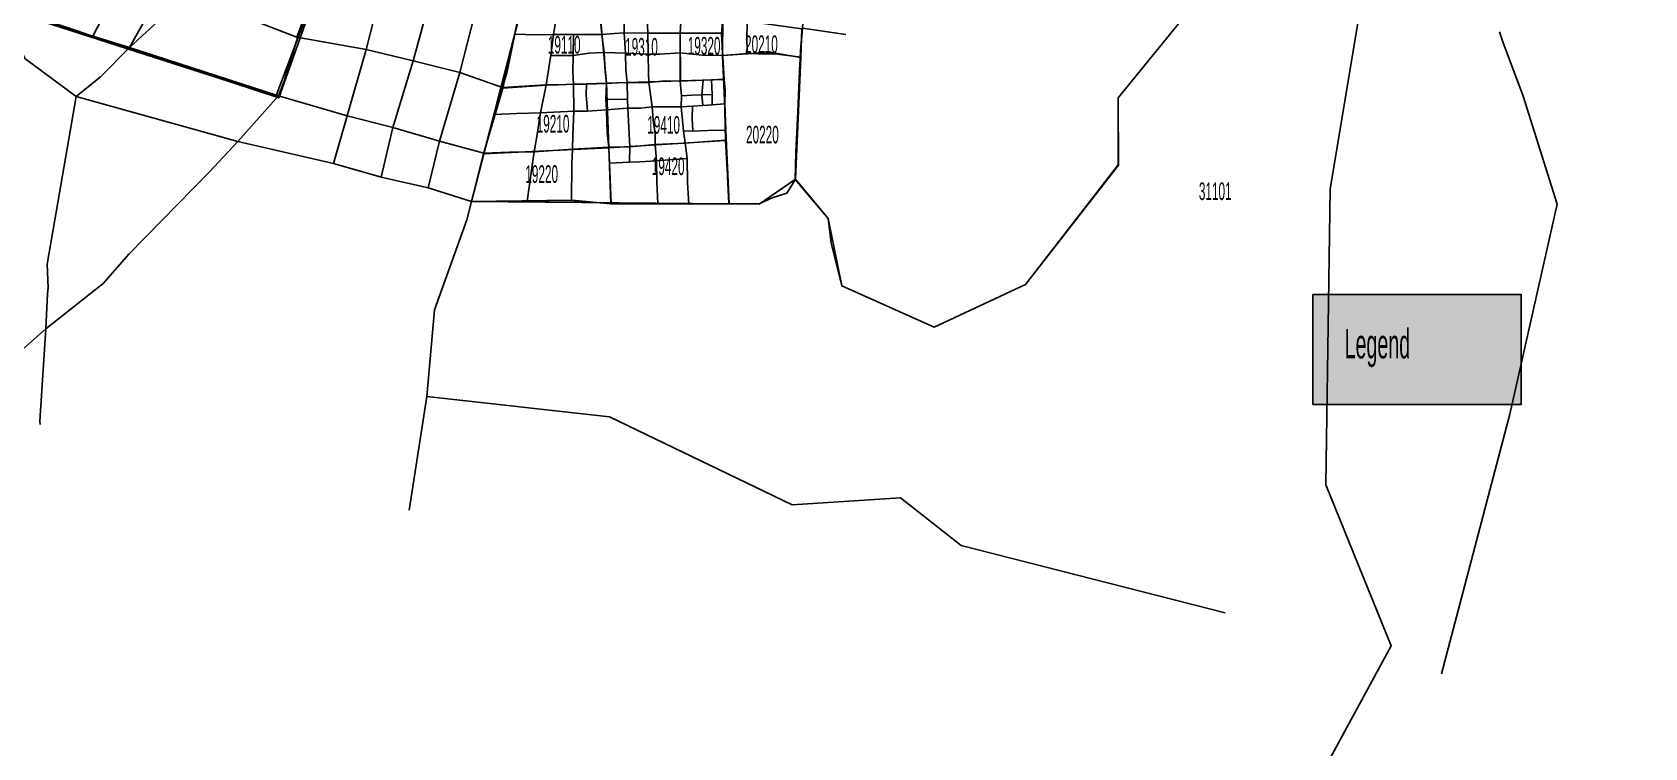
# Model space of a CAD drawing. Extents: x -55316 to 65086, y -54159 to 22922.
# Drawn here: x 1238 to 16847, y -22496 to -15570 of the extents above; entities that cross this region are included whole.
import ezdxf
from ezdxf.enums import TextEntityAlignment as Align

# ---------------------------------------------------------------- set-up
doc = ezdxf.new("R2010")
doc.units = 0
doc.header["$MEASUREMENT"] = 0
for name, color, linetype in [('LEGEND', 7, 'Continuous'), ('LINKS', 7, 'Continuous'), ('MARKINGS', 7, 'Continuous'), ('ZONES', 7, 'Continuous')]:
    doc.layers.add(name, color=color, linetype=linetype)

msp = doc.modelspace()

# ---------------------------------------------------------------- linework, layer by layer
at = {"layer": 'LEGEND', "color": 178, "linetype": 'Continuous'}
msp.add_lwpolyline([(13634.8, -18109), (13634.8, -19172.4), (15650.6, -19172.4), (15650.6, -18109)], close=True, dxfattribs=at)
at = {"layer": 'LEGEND', "color": 255}
msp.add_solid([(13634.8, -19172.4), (15650.6, -19172.4), (13634.8, -18109), (15650.6, -18109)], dxfattribs=at)
at = {"layer": 'LINKS', "color": 251, "linetype": 'Continuous'}
for points in [[(1663.3, -16190.5), (1165.4, -15823.5), (893.9, -15212.7), (690.3, -14771.6), (690.3, -14330.5), (792.1, -13957.3), (1284.7, -13369.6)], [(2178.3, -15718.4), (2541.7, -15068.3)], [(4020.2, -15029), (3798.2, -15616.3)], [(2178.3, -15718.4), (2771.9, -15169.4)], [(4620.2, -15153.5), (4469.4, -15736.9)], [(5088.2, -15255.5), (4925.4, -15845.2)], [(5556.2, -15267.5), (5378.1, -15960)], [(5976.2, -15285.5), (5910.2, -15590)], [(1346.8, -15447.6), (1823.3, -15607.9)], [(1823.3, -15607.9), (1949.4, -15364.9)], [(3798.2, -15616.3), (3278.4, -15417.9)], [(6330.2, -15315.5), (6283.6, -15592.6)], [(6751, -15592.1), (6735, -15430.5)], [(6969.3, -15574.2), (6969.3, -15338)], [(7188.2, -15357.5), (7195.7, -15577.5)], [(7524.2, -15375.5), (7510.5, -15579.5)], [(2178.3, -15718.4), (1823.3, -15607.9)], [(5835.5, -15949), (5910.2, -15590)], [(5910.2, -15590), (6115.2, -15596.2)], [(6283.6, -15592.6), (6115.2, -15596.2)], [(6283.6, -15592.6), (6257.3, -15796)], [(6283.6, -15592.6), (6477.2, -15590.6)], [(6477.2, -15590.6), (6474, -15794)], [(6751, -15592.1), (6477.2, -15590.6)], [(6751, -15592.1), (6874.5, -15581)], [(6751, -15592.1), (6773.5, -15764.6)], [(6969.3, -15574.2), (6874.5, -15581)], [(7195.7, -15577.5), (6969.3, -15574.2)], [(6982.4, -15771), (6969.3, -15574.2)], [(7199.3, -15783.7), (7195.7, -15577.5)], [(7510.5, -15579.5), (7195.7, -15577.5)], [(7914.2, -15578), (7510.5, -15579.5)], [(7510.5, -15579.5), (7510.5, -15769.7)], [(7918.1, -15499.3), (7914.2, -15578)], [(7921, -15793.7), (7914.2, -15578)], [(8159, -15458), (8154.3, -15659)], [(8678.7, -15809.7), (8673.3, -15754.6), (8694, -15531.7)], [(9114.2, -15591.5), (8694, -15531.7)], [(14879.7, -21780.9), (15539.6, -19265.4), (15998, -17235.5), (15670.6, -16187.8), (15474.1, -15664), (15439.4, -15566)], [(1899.1, -16002.2), (2178.3, -15718.4)], [(3621.9, -16184.1), (2178.3, -15718.4)], [(3798.2, -15616.3), (3810, -15614.2), (3677.2, -16042.2), (3621.9, -16184.1)], [(3798.2, -15616.3), (4469.4, -15736.9)], [(4469.4, -15736.9), (4285.7, -16379.9)], [(4469.4, -15736.9), (4925.4, -15845.2)], [(6773.5, -15764.6), (6629.3, -15773.3)], [(6773.5, -15764.6), (6784.7, -15951)], [(6773.5, -15764.6), (6982.4, -15771)], [(8162, -15776.9), (8154.3, -15659)], [(4925.4, -15845.2), (4728.6, -16491.4)], [(4925.4, -15845.2), (5378.1, -15960)], [(6211.4, -16078.1), (6244.2, -15872.1)], [(6257.3, -15796), (6244.2, -15872.1)], [(6257.3, -15796), (6474, -15794)], [(6474, -15794), (6469.5, -15950.4)], [(6474, -15794), (6629.3, -15773.3)], [(7199.3, -15783.7), (6982.4, -15771)], [(6982.4, -15771), (6982.5, -15932.1)], [(7199.3, -15783.7), (7311.9, -15780.8)], [(7207.4, -16055), (7203.1, -15961.6), (7199.3, -15783.7)], [(7510.5, -15769.7), (7311.9, -15780.8)], [(7510.9, -16043.1), (7510.5, -15769.7)], [(7510.5, -15769.7), (7727.7, -15791.6)], [(7921, -15793.7), (7727.7, -15791.6)], [(7921, -15793.7), (8162, -15776.9)], [(7935.9, -16024.2), (7921, -15793.7)], [(8162, -15776.9), (8262.3, -15779.2)], [(8678.7, -15809.7), (8427.9, -15777.9), (8262.3, -15779.2)], [(8668, -15867.6), (8649.5, -16341.1)], [(8668, -15867.6), (8678.7, -15809.7)], [(1663.3, -16190.5), (1899.1, -16002.2)], [(5378.1, -15960), (5181.3, -16625.9)], [(5789.6, -16105.9), (5378.1, -15960)], [(5789.6, -16105.9), (5835.5, -15949)], [(6476.5, -16071.3), (6327.6, -16077.7)], [(6476.5, -16071.3), (6469.5, -15950.4)], [(6480.7, -16334), (6476.5, -16071.3)], [(6476.5, -16071.3), (6601.9, -16072.9)], [(6601.9, -16072.9), (6599.1, -16175.1)], [(6796, -16064.6), (6601.9, -16072.9)], [(6796, -16064.6), (6784.7, -15951)], [(6796, -16064.6), (6789.5, -16218.8)], [(6796, -16064.6), (6907, -16059.6)], [(6995.6, -16056.5), (6907, -16059.6)], [(6995.6, -16056.5), (6982.5, -15932.1)], [(7207.4, -16055), (6995.6, -16056.5)], [(6995.6, -16056.5), (6999.5, -16220.9)], [(7207.4, -16055), (7364.1, -16041.5)], [(7207.4, -16055), (7238.8, -16292.3)], [(7510.9, -16043.1), (7364.1, -16041.5)], [(7732.4, -16034.2), (7510.9, -16043.1)], [(7510.9, -16043.1), (7523.6, -16186.4)], [(7732.4, -16034.2), (7720.6, -16174.5)], [(7812.5, -16029.7), (7732.4, -16034.2)], [(7935.9, -16024.2), (7812.5, -16029.7)], [(7812.5, -16029.7), (7819, -16171.3)], [(7935.9, -16024.2), (7944.1, -16135)], [(1663.3, -16190.5), (1383.4, -17813.7)], [(1663.3, -16190.5), (3228.6, -16628)], [(3228.6, -16628), (3621.9, -16184.1)], [(4285.7, -16379.9), (3621.9, -16184.1)], [(5789.6, -16105.9), (5745.1, -16265.7)], [(5789.6, -16105.9), (6211.4, -16078.1)], [(6211.4, -16078.1), (6159.1, -16351.7)], [(6211.4, -16078.1), (6327.6, -16077.7)], [(6612.1, -16333.2), (6599.1, -16175.1)], [(6796, -16322.6), (6789.5, -16218.8)], [(6789.5, -16218.8), (6999.5, -16220.9)], [(7002.1, -16305.8), (6999.5, -16220.9)], [(7520.9, -16293.5), (7523.6, -16186.4)], [(7523.6, -16186.4), (7625.1, -16180.5)], [(7720.6, -16174.5), (7625.1, -16180.5)], [(7720.6, -16174.5), (7819, -16171.3)], [(7730.1, -16279), (7720.6, -16174.5)], [(7819.2, -16273.4), (7819, -16171.3)], [(7942, -16263.3), (7944.1, -16135)], [(4153.4, -16841), (4285.7, -16379.9)], [(4285.7, -16379.9), (4728.6, -16491.4)], [(5713.5, -16364.7), (5683.6, -16468.2)], [(5713.5, -16364.7), (5745.1, -16265.7)], [(5713.5, -16364.7), (5929.4, -16356.5)], [(6159.1, -16351.7), (5929.4, -16356.5)], [(6159.1, -16351.7), (6125.6, -16558.7)], [(6480.7, -16334), (6159.1, -16351.7)], [(6480.7, -16334), (6469.5, -16568.2)], [(6480.7, -16334), (6612.1, -16333.2)], [(6796, -16322.6), (6612.1, -16333.2)], [(6796, -16322.6), (6912.3, -16310.1)], [(6796, -16322.6), (6802.8, -16544)], [(7002.1, -16305.8), (6912.3, -16310.1)], [(7002.1, -16305.8), (7129.9, -16304.2)], [(7002.1, -16305.8), (7021.8, -16679.7)], [(7238.8, -16292.3), (7129.9, -16304.2)], [(7238.8, -16292.3), (7247.2, -16418.2)], [(7238.8, -16292.3), (7514, -16293.5), (7520.9, -16293.5)], [(7628.9, -16285.7), (7520.9, -16293.5)], [(7520.9, -16293.5), (7543.3, -16524.3)], [(7628.9, -16285.7), (7626.3, -16405.5), (7631.1, -16527.1)], [(7730.1, -16279), (7628.9, -16285.7)], [(7819.2, -16273.4), (7730.1, -16279)], [(7942, -16263.3), (7819.2, -16273.4)], [(7952.9, -16517.7), (7942, -16263.3)], [(8649.5, -16341.1), (8631, -16728)], [(4614.2, -16971.3), (4728.6, -16491.4)], [(4728.6, -16491.4), (5181.3, -16625.9)], [(5683.6, -16468.2), (5610.2, -16742)], [(6819.1, -16683.6), (6802.8, -16544)], [(7268.2, -16552.6), (7247.2, -16418.2)], [(7631.1, -16527.1), (7543.3, -16524.3)], [(7543.3, -16524.3), (7559.7, -16642.3)], [(7631.1, -16527.1), (7776.3, -16520.7)], [(7952.9, -16517.7), (7776.3, -16520.7)], [(7952.9, -16517.7), (7950.2, -16616)], [(3228.6, -16628), (2952.9, -16921.1)], [(3228.6, -16628), (4153.4, -16841)], [(5070.7, -17075.4), (5181.3, -16625.9)], [(5610.2, -16742), (5181.3, -16625.9)], [(6097.7, -16726.3), (6125.6, -16558.7)], [(6467.3, -16701.4), (6469.5, -16568.2)], [(6819.1, -16683.6), (6467.3, -16701.4)], [(6819.1, -16683.6), (7021.8, -16679.7)], [(6819.1, -16683.6), (6826.8, -16837.2)], [(7021.8, -16679.7), (7018.4, -16827.6)], [(7021.8, -16679.7), (7267.7, -16655.5)], [(7268.2, -16552.6), (7267.7, -16655.5)], [(7559.7, -16642.3), (7267.7, -16655.5)], [(7267.7, -16655.5), (7280.8, -16815)], [(7950.2, -16616), (7559.7, -16642.3)], [(7559.7, -16642.3), (7576.1, -16793.3)], [(7950.2, -16616), (7959.8, -16705)], [(4153.4, -16841), (4614.2, -16971.3)], [(5491.2, -17209.2), (5610.2, -16742)], [(5610.2, -16742), (5859.2, -16731.3)], [(6097.7, -16726.3), (5859.2, -16731.3)], [(6028.4, -17206.6), (6097.7, -16726.3)], [(6097.7, -16726.3), (6467.3, -16701.4)], [(6459.6, -17197.3), (6461.4, -16846.6)], [(6467.3, -16701.4), (6461.4, -16846.6)], [(6826.8, -16837.2), (7018.4, -16827.6)], [(6841, -17227.1), (6826.8, -16837.2)], [(7018.4, -16827.6), (7117.5, -16823.1)], [(7280.8, -16815), (7117.5, -16823.1)], [(7576.1, -16793.3), (7280.8, -16815)], [(7280.8, -16815), (7282.9, -17017.4)], [(7576.1, -16793.3), (7581.9, -17028.3)], [(7980.8, -17226.8), (7968.8, -16963.4), (7959.8, -16705)], [(8631, -16728), (8623.2, -16998), (8543, -17128.4), (8401.7, -17173.1)], [(1923.3, -18002.4), (2176.2, -17715.8), (2952.9, -16921.1)], [(4614.2, -16971.3), (5070.7, -17075.4)], [(5491.2, -17209.2), (5070.7, -17075.4)], [(7292.4, -17231.8), (7282.9, -17017.4)], [(7594, -17234.8), (7581.9, -17028.3)], [(5491.2, -17209.2), (5445, -17386.5), (5133.3, -18257.9)], [(5491.2, -17209.2), (6028.4, -17206.6)], [(6028.4, -17206.6), (6459.6, -17197.3)], [(6459.6, -17197.3), (6538.4, -17208.1)], [(6841, -17227.1), (6538.4, -17208.1)], [(7172.1, -17229.8), (6841, -17227.1)], [(7172.1, -17229.8), (7292.4, -17231.8)], [(7292.4, -17231.8), (7594, -17234.8)], [(7980.8, -17226.8), (7594, -17234.8)], [(7980.8, -17226.8), (8118.3, -17231), (8280.6, -17226.8), (8401.7, -17173.1)], [(1383.4, -17813.7), (1391.3, -18044.7), (1386.2, -18102.5)], [(1368.7, -18442.1), (1923.3, -18002.4)], [(1368.7, -18442.1), (1386.2, -18102.5)], [(5133.3, -18257.9), (5057.6, -19096.2)], [(1368.7, -18442.1), (-207.7, -19831.6), (-693.9, -20208.6)], [(1368.7, -18442.1), (1311.4, -19334), (1316.1, -19366.2)], [(5057.6, -19096.2), (4886.7, -20194.8)], [(5057.6, -19096.2), (6825.5, -19292.6), (8593.5, -20143.8), (9641.2, -20078.4), (10230.5, -20536.7), (12784.3, -21191.5)]]:
    msp.add_lwpolyline(points, dxfattribs=at)
at = {"layer": 'MARKINGS', "color": 6, "linetype": 'Continuous'}
msp.add_lwpolyline([(8730.2, -15115.9), (8675.4, -15745.4), (8631.9, -16805.8), (8626.3, -16992.5), (8942.4, -17372.9), (9073.4, -18026.3), (9969.8, -18426.3), (10852.5, -18012.5), (11749, -16854), (11749, -16205.8), (12755.8, -14964.5)], dxfattribs=at)
at = {"layer": 'ZONES', "color": 1, "linetype": 'Continuous'}
for points in [[(28543.6, -15884), (23507.4, -14547.7), (23324.5, -11969.7), (24166.2, -11338.4), (26144.5, -11254.2), (24881.8, -10159.9), (22735.2, -10244), (21977.6, -7676.6), (20251.9, -7087.3), (20588.6, -8644.6), (19494.3, -9528.5), (18315.8, -7887), (16042, -7849.6), (16074.3, -8040.7), (13335.1, -10476.7), (13983.3, -11806.2), (14507.4, -11778.6), (15017.7, -12302.7), (15072.8, -13309.5), (14222.4, -14564.5), (13801.5, -17089.9), (13759.4, -19952), (14390.8, -21509.3), (13043.9, -23992.6)], [(4557.9, -13581.8), (3624, -16206.3), (1346.3, -15456.1)], [(13043.9, -23992.6), (14390.8, -21509.3), (13759.4, -19952), (13801.5, -17089.9), (14222.4, -14564.5)], [(12755.8, -14964.5), (11749, -16205.8), (11751.6, -16856.6), (10852.5, -18012.5), (9969.8, -18426.3), (9073.4, -18026.3), (8970.5, -17610.7), (8942.4, -17372.9), (8624.6, -16997), (8275.9, -17235.2), (7984.5, -17229.8), (5490.5, -17208.2), (5967.3, -15358.4)], [(8730.2, -15115.9), (8675.4, -15745.4), (8631.9, -16805.8), (8626.3, -16992.5), (8942.4, -17372.9), (9073.4, -18026.3), (9969.8, -18426.3), (10852.5, -18012.5), (11749, -16854), (11749, -16205.8), (12755.8, -14964.5)]]:
    msp.add_lwpolyline(points, dxfattribs=at)
for points in [[(4036.1, -15027), (2146.3, -13918.7), (1336.4, -15467.5), (3595.6, -16192.1)], [(6796, -16063.3), (6728.6, -15328.2), (5975.5, -15285.8), (5792.5, -16112.6), (6214, -16083)], [(7513.2, -16039.6), (7510.9, -15576.2), (7524.2, -15374.4), (6728.6, -15328.2), (6796, -16063.3)], [(7935.2, -16027.4), (7910, -15584.1), (7921.4, -15430.3), (7524.2, -15374.4), (7510.9, -15576.2), (7513.2, -16039.6)], [(8688, -15536.7), (7921.4, -15430.3), (7920.1, -15795.4), (8160.7, -15777.6), (8357.9, -15759.9), (8679.3, -15813.1)], [(7984.5, -17229.8), (8275.9, -17235.2), (8626.3, -16992.5), (8679.3, -15813.1), (8357.9, -15759.9), (8160.7, -15777.6), (7920.1, -15795.4), (7950.8, -16521.9)], [(6819.4, -16688.9), (6795.7, -16318.1), (6796, -16063.3), (6214, -16083), (5792.5, -16112.6), (5606.6, -16746)], [(7949, -16616.5), (7935.2, -16027.4), (6796, -16063.3), (6819.4, -16688.9)], [(6840.1, -17229.8), (6819.4, -16688.9), (5606.6, -16746), (5490.5, -17208.2), (6461.1, -17195.9)], [(7984.5, -17229.8), (7949, -16616.5), (6819.4, -16688.9), (6840.1, -17229.8)]]:
    msp.add_lwpolyline(points, close=True, dxfattribs=at)

# ---------------------------------------------------------------- texts
at = {"layer": 'LEGEND', "color": 178, "width": 0.5}
msp.add_text('Legend', height=284.2, dxfattribs=at).set_placement((13941.8, -18585.2), align=Align.MIDDLE_LEFT)
at = {"layer": 'ZONES', "color": 178, "width": 0.5}
for s, p in [('19110', (6387.4, -15691.2)), ('20210', (8296.6, -15686.1)), ('19310', (7135.5, -15711.1)), ('19320', (7741.8, -15701.4)), ('19210', (6279.4, -16455.9)), ('19410', (7349.7, -16466.7)), ('20220', (8305.9, -16560.5)), ('19220', (6169.4, -16943)), ('19420', (7393.8, -16867.4)), ('31101', (12689.3, -17108.9))]:
    msp.add_text(s, height=170.5, dxfattribs=at).set_placement(p, align=Align.MIDDLE_CENTER)

doc.saveas('drawing.dxf')
